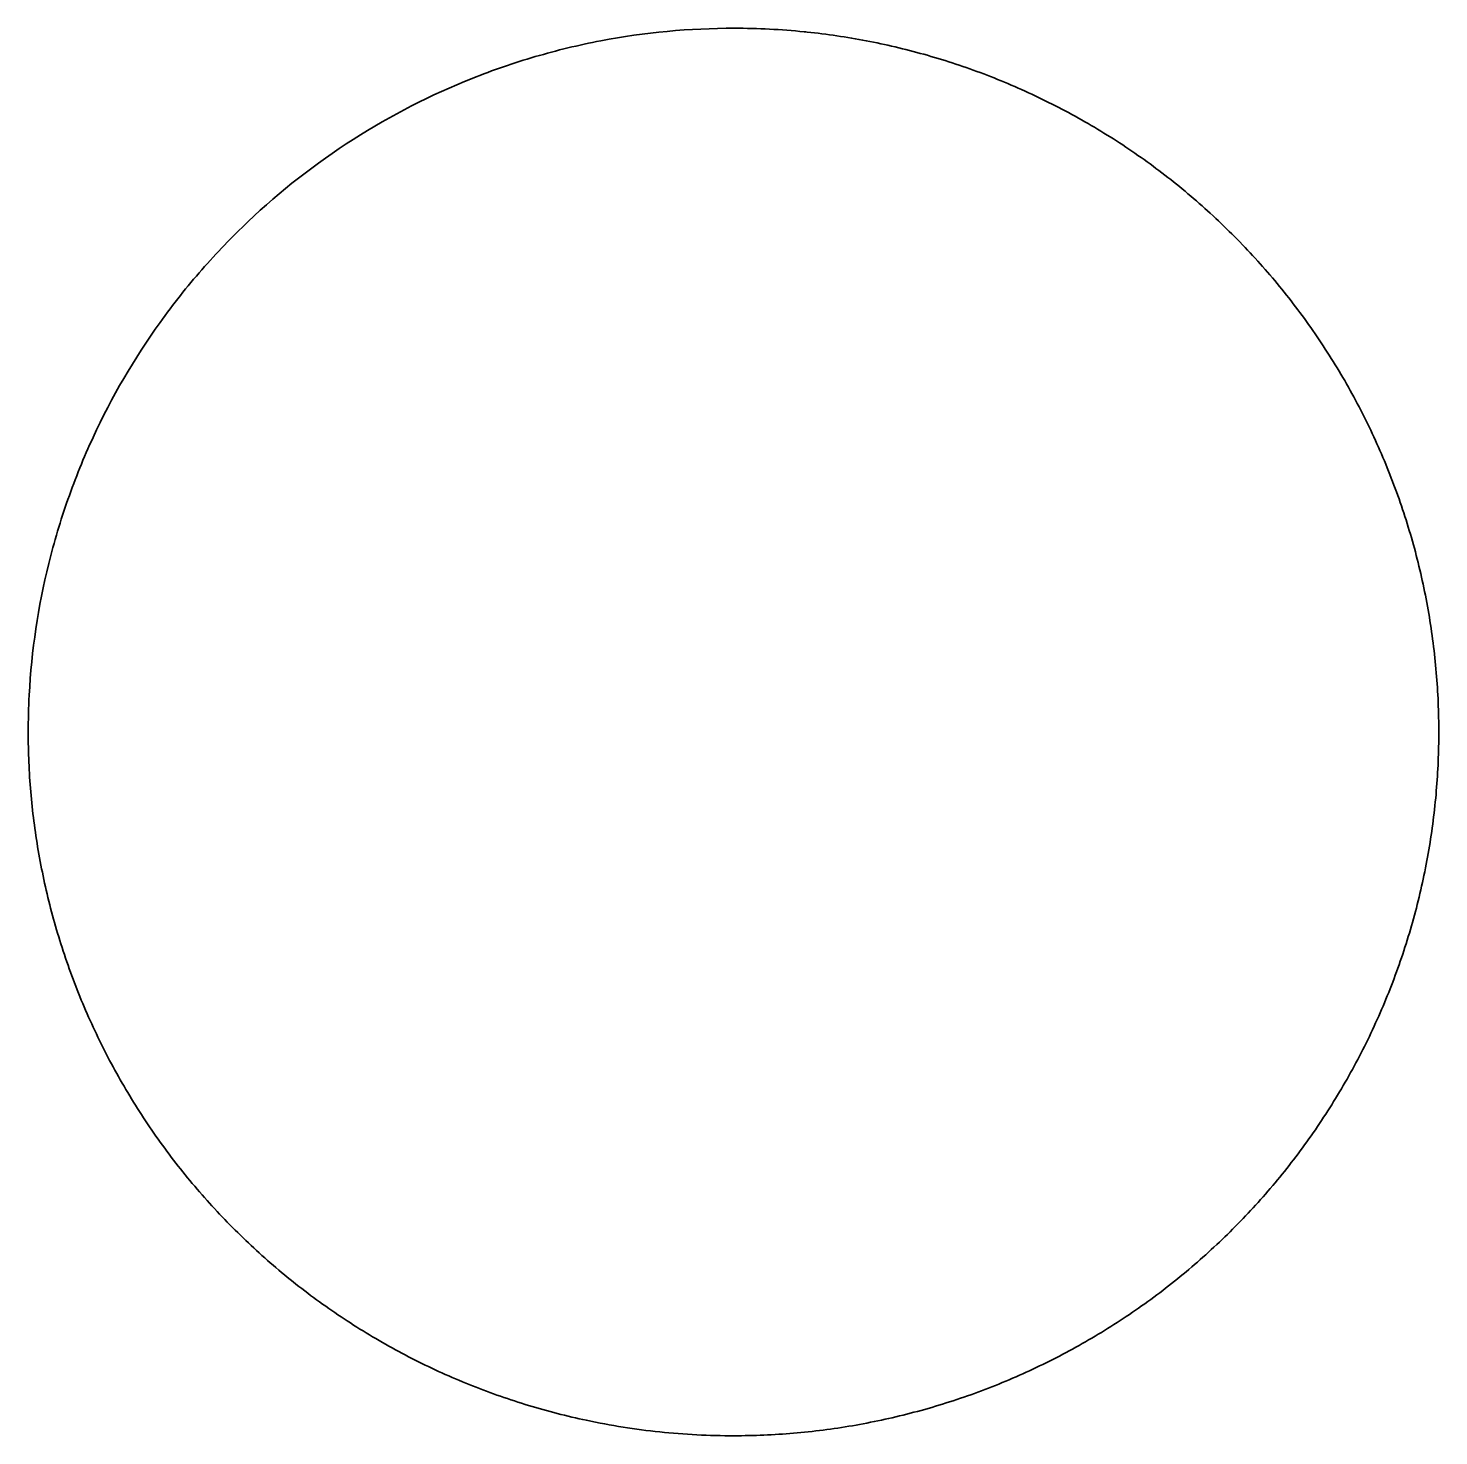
# Model space of a CAD drawing. Header units: millimetres. Extents: x 0 to 2561, y -987 to 790.
# Drawn here: x 809.85 to 846.85, y -782.81 to -745.89 of the extents above; entities that cross this region are included whole.
import ezdxf

# ---------------------------------------------------------------- set-up
doc = ezdxf.new("R2010")
doc.units = ezdxf.units.MM
doc.layers.add('Blocks', color=7, linetype='Continuous')
doc.layers.add('Blocks$Inner', color=7, linetype='Continuous', lineweight=25, true_color=0x007f00)
doc.layers.add('Blocks$Outline', color=7, linetype='Continuous', lineweight=35, true_color=0xff3f3f)

# ---------------------------------------------------------------- blocks, each defined once
blk = doc.blocks.new('Balcony Dining Bench Top')
at = {"layer": 'Blocks$Inner'}
blk.add_line((-393.671, 1.212), (-393.678, 1.137), dxfattribs=at)
for points, knots in [([(-375.311, 17.781), (-375.506, 17.781), (-375.7, 17.778), (-376.152, 17.764), (-376.415, 17.75), (-376.93, 17.712), (-377.196, 17.686), (-377.709, 17.626), (-377.973, 17.59), (-378.484, 17.508), (-378.742, 17.461), (-379.249, 17.358), (-379.502, 17.3), (-380.004, 17.176), (-380.254, 17.108), (-380.75, 16.962), (-380.996, 16.884), (-381.486, 16.718), (-381.73, 16.629), (-382.212, 16.442), (-382.456, 16.342), (-382.929, 16.135), (-383.172, 16.023), (-383.636, 15.796), (-383.874, 15.674), (-384.328, 15.427), (-384.557, 15.297), (-385, 15.031), (-385.221, 14.893), (-385.653, 14.609), (-385.866, 14.462), (-386.286, 14.16), (-386.493, 14.005), (-386.9, 13.685), (-387.102, 13.52), (-387.495, 13.184), (-387.691, 13.009), (-388.07, 12.656), (-388.261, 12.47), (-388.624, 12.102), (-388.808, 11.907), (-389.155, 11.524), (-389.328, 11.325), (-389.659, 10.927), (-389.821, 10.724), (-390.135, 10.312), (-390.288, 10.103), (-390.584, 9.679), (-390.728, 9.463), (-391.006, 9.027), (-391.141, 8.804), (-391.401, 8.357), (-391.528, 8.126), (-391.769, 7.668), (-391.888, 7.428), (-392.109, 6.96), (-392.218, 6.716), (-392.419, 6.239), (-392.516, 5.995), (-392.697, 5.51), (-392.782, 5.264), (-392.943, 4.771), (-393.017, 4.523), (-393.157, 4.025), (-393.221, 3.774), (-393.34, 3.27), (-393.394, 3.015), (-393.491, 2.507), (-393.535, 2.247), (-393.61, 1.735), (-393.644, 1.469), (-393.671, 1.212)], [89.221293, 89.221293, 89.221293, 89.221293, 89.807028, 89.807028, 90.588009, 90.588009, 91.36899, 91.36899, 92.150257, 92.150257, 92.931524, 92.931524, 93.712791, 93.712791, 94.494058, 94.494058, 95.275325, 95.275325, 96.056592, 96.056592, 96.837859, 96.837859, 97.619126, 97.619126, 98.40045, 98.40045, 99.181774, 99.181774, 99.963097, 99.963097, 100.744421, 100.744421, 101.525745, 101.525745, 102.307069, 102.307069, 103.088393, 103.088393, 103.869717, 103.869717, 104.650831, 104.650831, 105.431945, 105.431945, 106.21306, 106.21306, 106.994174, 106.994174, 107.775289, 107.775289, 108.556403, 108.556403, 109.337518, 109.337518, 110.118632, 110.118632, 110.899345, 110.899345, 111.680059, 111.680059, 112.460772, 112.460772, 113.241485, 113.241485, 114.022198, 114.022198, 114.802911, 114.802911, 115.583624, 115.583624, 116.364337, 116.364337, 116.364337, 116.364337]), ([(-356.951, -2.652), (-356.917, -2.333), (-356.891, -2.004), (-356.875, -1.683), (-356.858, -1.362), (-356.85, -1.029), (-356.85, -0.708), (-356.85, -0.449), (-356.856, -0.181), (-356.867, 0.077), (-356.878, 0.336), (-356.895, 0.599), (-356.917, 0.856), (-356.939, 1.114), (-356.967, 1.374), (-357, 1.63), (-357.032, 1.887), (-357.071, 2.143), (-357.114, 2.399), (-357.158, 2.654), (-357.207, 2.908), (-357.261, 3.161), (-357.315, 3.414), (-357.375, 3.668), (-357.44, 3.919), (-357.505, 4.169), (-357.576, 4.423), (-357.651, 4.67), (-357.727, 4.918), (-357.81, 5.172), (-357.895, 5.416), (-357.981, 5.66), (-358.075, 5.911), (-358.171, 6.151), (-358.267, 6.391), (-358.37, 6.634), (-358.476, 6.87), (-358.582, 7.106), (-358.693, 7.341), (-358.809, 7.572), (-358.925, 7.804), (-359.046, 8.033), (-359.171, 8.259), (-359.296, 8.485), (-359.426, 8.709), (-359.561, 8.93), (-359.696, 9.151), (-359.836, 9.37), (-359.98, 9.585), (-360.124, 9.8), (-360.275, 10.015), (-360.427, 10.224), (-360.58, 10.433), (-360.743, 10.645), (-360.904, 10.847), (-361.065, 11.049), (-361.237, 11.254), (-361.406, 11.449), (-361.576, 11.644), (-361.753, 11.838), (-361.931, 12.026), (-362.109, 12.213), (-362.292, 12.398), (-362.477, 12.578), (-362.663, 12.758), (-362.852, 12.934), (-363.045, 13.106), (-363.238, 13.278), (-363.435, 13.446), (-363.635, 13.609), (-363.835, 13.773), (-364.039, 13.933), (-364.246, 14.088), (-364.453, 14.243), (-364.666, 14.397), (-364.879, 14.543), (-365.092, 14.689), (-365.315, 14.835), (-365.534, 14.972), (-365.753, 15.109), (-365.982, 15.246), (-366.207, 15.374), (-366.431, 15.501), (-366.662, 15.626), (-366.892, 15.744), (-367.122, 15.862), (-367.355, 15.976), (-367.59, 16.084), (-367.824, 16.193), (-368.061, 16.296), (-368.3, 16.394), (-368.539, 16.492), (-368.78, 16.586), (-369.022, 16.674), (-369.265, 16.762), (-369.511, 16.846), (-369.757, 16.923), (-370.003, 17.001), (-370.255, 17.075), (-370.504, 17.142), (-370.753, 17.21), (-371.012, 17.274), (-371.264, 17.331), (-371.516, 17.387), (-371.777, 17.44), (-372.031, 17.486), (-372.285, 17.532), (-372.545, 17.574), (-372.8, 17.609), (-373.056, 17.644), (-373.314, 17.674), (-373.571, 17.699), (-373.828, 17.723), (-374.086, 17.742), (-374.343, 17.756), (-374.601, 17.769), (-374.86, 17.777), (-375.118, 17.78), (-375.175, 17.781), (-375.24, 17.781), (-375.311, 17.781)], [58.19558, 58.19558, 58.19558, 58.19558, 59.168157, 59.168157, 59.168157, 60.143986, 60.143986, 60.143986, 60.929281, 60.929281, 60.929281, 61.710362, 61.710362, 61.710362, 62.48867, 62.48867, 62.48867, 63.265602, 63.265602, 63.265602, 64.042531, 64.042531, 64.042531, 64.820833, 64.820833, 64.820833, 65.601905, 65.601905, 65.601905, 66.387187, 66.387187, 66.387187, 67.172464, 67.172464, 67.172464, 67.953532, 67.953532, 67.953532, 68.731835, 68.731835, 68.731835, 69.508767, 69.508767, 69.508767, 70.285704, 70.285704, 70.285704, 71.064017, 71.064017, 71.064017, 71.845105, 71.845105, 71.845105, 72.630406, 72.630406, 72.630406, 73.415842, 73.415842, 73.415842, 74.197076, 74.197076, 74.197076, 74.97555, 74.97555, 74.97555, 75.752658, 75.752658, 75.752658, 76.529774, 76.529774, 76.529774, 77.30827, 77.30827, 77.30827, 78.089542, 78.089542, 78.089542, 78.875029, 78.875029, 78.875029, 79.660875, 79.660875, 79.660875, 80.442519, 80.442519, 80.442519, 81.221403, 81.221403, 81.221403, 81.998921, 81.998921, 81.998921, 82.776448, 82.776448, 82.776448, 83.555357, 83.555357, 83.555357, 84.337042, 84.337042, 84.337042, 85.122944, 85.122944, 85.122944, 85.90925, 85.90925, 85.90925, 86.691348, 86.691348, 86.691348, 87.470682, 87.470682, 87.470682, 88.248648, 88.248648, 88.248648, 89.026619, 89.026619, 89.026619, 89.221293, 89.221293, 89.221293, 89.221293]), ([(-393.771, -0.692), (-393.772, -1.874), (-393.662, -3.044), (-393.33, -4.778), (-393.191, -5.354), (-392.861, -6.481), (-392.671, -7.033), (-392.024, -8.657), (-391.491, -9.698), (-390.22, -11.687), (-389.5, -12.607), (-388.299, -13.875), (-387.878, -14.279), (-386.996, -15.05), (-386.531, -15.418), (-385.102, -16.443), (-384.097, -17.029), (-382.51, -17.762), (-381.968, -17.982), (-380.858, -18.372), (-380.295, -18.54), (-378.596, -18.96), (-377.447, -19.132), (-375.955, -19.21), (-375.628, -19.219), (-375.3, -19.219)], [1.908452, 1.908452, 1.908452, 1.908452, 5.427211, 5.427211, 7.186591, 7.186591, 8.945971, 8.945971, 12.46473, 12.46473, 15.98349, 15.98349, 17.742869, 17.742869, 19.502249, 19.502249, 23.021009, 23.021009, 24.780388, 24.780388, 26.539768, 26.539768, 30.058527, 30.058527, 31.039347, 31.039347, 31.039347, 31.039347]), ([(-375.3, -19.219), (-375.228, -19.219), (-375.163, -19.219), (-375.106, -19.218), (-374.848, -19.215), (-374.581, -19.207), (-374.323, -19.193), (-374.065, -19.179), (-373.803, -19.159), (-373.546, -19.135), (-373.289, -19.11), (-373.031, -19.08), (-372.776, -19.044), (-372.52, -19.009), (-372.265, -18.968), (-372.011, -18.922), (-371.757, -18.876), (-371.503, -18.824), (-371.252, -18.767), (-371, -18.711), (-370.747, -18.648), (-370.498, -18.581), (-370.249, -18.513), (-369.997, -18.439), (-369.751, -18.362), (-369.504, -18.284), (-369.252, -18.198), (-369.009, -18.109), (-368.766, -18.021), (-368.517, -17.925), (-368.279, -17.826), (-368.04, -17.728), (-367.799, -17.622), (-367.565, -17.514), (-367.33, -17.405), (-367.097, -17.291), (-366.867, -17.173), (-366.637, -17.054), (-366.41, -16.931), (-366.185, -16.803), (-365.961, -16.675), (-365.739, -16.542), (-365.52, -16.405), (-365.301, -16.268), (-365.083, -16.125), (-364.87, -15.979), (-364.657, -15.832), (-364.443, -15.679), (-364.237, -15.524), (-364.03, -15.368), (-363.82, -15.203), (-363.62, -15.039), (-363.42, -14.875), (-363.217, -14.702), (-363.024, -14.529), (-362.831, -14.357), (-362.639, -14.178), (-362.453, -13.997), (-362.268, -13.817), (-362.085, -13.632), (-361.908, -13.444), (-361.73, -13.256), (-361.556, -13.064), (-361.386, -12.869), (-361.217, -12.673), (-361.051, -12.474), (-360.89, -12.272), (-360.728, -12.07), (-360.57, -11.863), (-360.417, -11.654), (-360.265, -11.445), (-360.114, -11.229), (-359.97, -11.014), (-359.826, -10.799), (-359.682, -10.573), (-359.548, -10.352), (-359.413, -10.131), (-359.279, -9.899), (-359.154, -9.673), (-359.029, -9.446), (-358.907, -9.213), (-358.792, -8.981), (-358.676, -8.75), (-358.565, -8.514), (-358.46, -8.278), (-358.354, -8.041), (-358.253, -7.802), (-358.158, -7.562), (-358.062, -7.321), (-357.972, -7.078), (-357.886, -6.834), (-357.801, -6.589), (-357.72, -6.342), (-357.645, -6.094), (-357.57, -5.846), (-357.499, -5.592), (-357.434, -5.341), (-357.37, -5.091), (-357.309, -4.83), (-357.255, -4.577), (-357.188, -4.262), (-357.127, -3.935), (-357.077, -3.617), (-357.027, -3.3), (-356.984, -2.972), (-356.951, -2.652)], [31.039347, 31.039347, 31.039347, 31.039347, 31.23454, 31.23454, 31.23454, 32.021245, 32.021245, 32.021245, 32.803736, 32.803736, 32.803736, 33.583455, 33.583455, 33.583455, 34.3618, 34.3618, 34.3618, 35.140144, 35.140144, 35.140144, 35.919864, 35.919864, 35.919864, 36.702356, 36.702356, 36.702356, 37.489064, 37.489064, 37.489064, 38.275878, 38.275878, 38.275878, 39.058467, 39.058467, 39.058467, 39.838275, 39.838275, 39.838275, 40.6167, 40.6167, 40.6167, 41.395118, 41.395118, 41.395118, 42.174907, 42.174907, 42.174907, 42.957465, 42.957465, 42.957465, 43.744237, 43.744237, 43.744237, 44.53078, 44.53078, 44.53078, 45.313093, 45.313093, 45.313093, 46.092619, 46.092619, 46.092619, 46.870759, 46.870759, 46.870759, 47.648888, 47.648888, 47.648888, 48.428384, 48.428384, 48.428384, 49.210648, 49.210648, 49.210648, 49.997123, 49.997123, 49.997123, 50.783164, 50.783164, 50.783164, 51.564977, 51.564977, 51.564977, 52.344005, 52.344005, 52.344005, 53.121647, 53.121647, 53.121647, 53.899279, 53.899279, 53.899279, 54.678278, 54.678278, 54.678278, 55.460044, 55.460044, 55.460044, 56.246021, 56.246021, 56.246021, 57.221879, 57.221879, 57.221879, 58.19558, 58.19558, 58.19558, 58.19558])]:
    blk.add_open_spline(points, degree=3, knots=knots, dxfattribs=at)
blk.add_open_spline([(-393.678, 1.137), (-393.739, 0.529), (-393.77, -0.081), (-393.771, -0.692)], degree=3, dxfattribs=at)
at = {"layer": 'Blocks$Outline'}
blk.add_open_spline([(-393.678, 1.137), (-393.676, 1.162), (-393.673, 1.187), (-393.671, 1.212), (-393.644, 1.469), (-393.61, 1.735), (-393.535, 2.247), (-393.491, 2.507), (-393.394, 3.015), (-393.34, 3.27), (-393.221, 3.774), (-393.157, 4.025), (-393.017, 4.523), (-392.943, 4.771), (-392.782, 5.264), (-392.697, 5.51), (-392.516, 5.995), (-392.419, 6.239), (-392.218, 6.716), (-392.109, 6.96), (-391.888, 7.428), (-391.769, 7.668), (-391.528, 8.126), (-391.401, 8.357), (-391.141, 8.804), (-391.006, 9.027), (-390.728, 9.463), (-390.584, 9.679), (-390.288, 10.103), (-390.135, 10.312), (-389.821, 10.724), (-389.659, 10.927), (-389.328, 11.325), (-389.155, 11.524), (-388.808, 11.907), (-388.624, 12.102), (-388.261, 12.47), (-388.07, 12.656), (-387.691, 13.009), (-387.495, 13.184), (-387.102, 13.52), (-386.9, 13.685), (-386.493, 14.005), (-386.286, 14.16), (-385.866, 14.462), (-385.653, 14.609), (-385.221, 14.893), (-385, 15.031), (-384.557, 15.297), (-384.328, 15.427), (-383.874, 15.674), (-383.636, 15.796), (-383.172, 16.023), (-382.929, 16.135), (-382.456, 16.342), (-382.212, 16.442), (-381.73, 16.629), (-381.486, 16.718), (-380.996, 16.884), (-380.75, 16.962), (-380.254, 17.108), (-380.004, 17.176), (-379.502, 17.3), (-379.249, 17.358), (-378.742, 17.461), (-378.484, 17.508), (-377.973, 17.59), (-377.709, 17.626), (-377.196, 17.686), (-376.93, 17.712), (-376.415, 17.75), (-376.152, 17.764), (-375.7, 17.778), (-375.506, 17.781), (-375.311, 17.781), (-375.24, 17.781), (-375.175, 17.781), (-375.118, 17.78), (-374.86, 17.777), (-374.601, 17.769), (-374.343, 17.756), (-374.086, 17.742), (-373.828, 17.723), (-373.571, 17.699), (-373.314, 17.674), (-373.056, 17.644), (-372.8, 17.609), (-372.545, 17.574), (-372.285, 17.532), (-372.031, 17.486), (-371.777, 17.44), (-371.516, 17.387), (-371.264, 17.331), (-371.012, 17.274), (-370.753, 17.21), (-370.504, 17.142), (-370.255, 17.075), (-370.003, 17.001), (-369.757, 16.923), (-369.511, 16.846), (-369.265, 16.762), (-369.022, 16.674), (-368.78, 16.586), (-368.539, 16.492), (-368.3, 16.394), (-368.061, 16.296), (-367.824, 16.193), (-367.59, 16.084), (-367.355, 15.976), (-367.122, 15.862), (-366.892, 15.744), (-366.662, 15.626), (-366.431, 15.501), (-366.207, 15.374), (-365.982, 15.246), (-365.753, 15.109), (-365.534, 14.972), (-365.315, 14.835), (-365.092, 14.689), (-364.879, 14.543), (-364.666, 14.397), (-364.453, 14.243), (-364.246, 14.088), (-364.039, 13.933), (-363.835, 13.773), (-363.635, 13.609), (-363.435, 13.446), (-363.238, 13.278), (-363.045, 13.106), (-362.852, 12.934), (-362.663, 12.758), (-362.477, 12.578), (-362.292, 12.398), (-362.109, 12.213), (-361.931, 12.026), (-361.753, 11.838), (-361.576, 11.644), (-361.406, 11.449), (-361.237, 11.254), (-361.065, 11.049), (-360.904, 10.847), (-360.743, 10.645), (-360.58, 10.433), (-360.427, 10.224), (-360.275, 10.015), (-360.124, 9.8), (-359.98, 9.585), (-359.836, 9.37), (-359.696, 9.151), (-359.561, 8.93), (-359.426, 8.709), (-359.296, 8.485), (-359.171, 8.259), (-359.046, 8.033), (-358.925, 7.804), (-358.809, 7.572), (-358.693, 7.341), (-358.582, 7.106), (-358.476, 6.87), (-358.37, 6.634), (-358.267, 6.391), (-358.171, 6.151), (-358.075, 5.911), (-357.981, 5.66), (-357.895, 5.416), (-357.81, 5.172), (-357.727, 4.918), (-357.651, 4.67), (-357.576, 4.423), (-357.505, 4.169), (-357.44, 3.919), (-357.375, 3.668), (-357.315, 3.414), (-357.261, 3.161), (-357.207, 2.908), (-357.158, 2.654), (-357.114, 2.399), (-357.071, 2.143), (-357.032, 1.887), (-357, 1.63), (-356.967, 1.374), (-356.939, 1.114), (-356.917, 0.856), (-356.895, 0.599), (-356.878, 0.336), (-356.867, 0.077), (-356.856, -0.181), (-356.85, -0.449), (-356.85, -0.708), (-356.85, -1.029), (-356.858, -1.362), (-356.875, -1.683), (-356.891, -2.004), (-356.917, -2.333), (-356.951, -2.652), (-356.984, -2.972), (-357.027, -3.3), (-357.077, -3.617), (-357.127, -3.935), (-357.188, -4.262), (-357.255, -4.577), (-357.309, -4.83), (-357.37, -5.091), (-357.434, -5.341), (-357.499, -5.592), (-357.57, -5.846), (-357.645, -6.094), (-357.72, -6.342), (-357.801, -6.589), (-357.886, -6.834), (-357.972, -7.078), (-358.062, -7.321), (-358.158, -7.562), (-358.253, -7.802), (-358.354, -8.041), (-358.46, -8.278), (-358.565, -8.514), (-358.676, -8.75), (-358.792, -8.981), (-358.907, -9.213), (-359.029, -9.446), (-359.154, -9.673), (-359.279, -9.899), (-359.413, -10.131), (-359.548, -10.352), (-359.682, -10.573), (-359.826, -10.799), (-359.97, -11.014), (-360.114, -11.229), (-360.265, -11.445), (-360.417, -11.654), (-360.57, -11.863), (-360.728, -12.07), (-360.89, -12.272), (-361.051, -12.474), (-361.217, -12.673), (-361.386, -12.869), (-361.556, -13.064), (-361.73, -13.256), (-361.908, -13.444), (-362.085, -13.632), (-362.268, -13.817), (-362.453, -13.997), (-362.639, -14.178), (-362.831, -14.357), (-363.024, -14.529), (-363.217, -14.702), (-363.42, -14.875), (-363.62, -15.039), (-363.82, -15.203), (-364.03, -15.368), (-364.237, -15.524), (-364.443, -15.679), (-364.657, -15.832), (-364.87, -15.979), (-365.083, -16.125), (-365.301, -16.268), (-365.52, -16.405), (-365.739, -16.542), (-365.961, -16.675), (-366.185, -16.803), (-366.41, -16.931), (-366.637, -17.054), (-366.867, -17.173), (-367.097, -17.291), (-367.33, -17.405), (-367.565, -17.514), (-367.799, -17.622), (-368.04, -17.728), (-368.279, -17.826), (-368.517, -17.925), (-368.766, -18.021), (-369.009, -18.109), (-369.252, -18.198), (-369.504, -18.284), (-369.751, -18.362), (-369.997, -18.439), (-370.249, -18.513), (-370.498, -18.581), (-370.747, -18.648), (-371, -18.711), (-371.252, -18.767), (-371.503, -18.824), (-371.757, -18.876), (-372.011, -18.922), (-372.265, -18.968), (-372.52, -19.009), (-372.776, -19.044), (-373.031, -19.08), (-373.289, -19.11), (-373.546, -19.135), (-373.803, -19.159), (-374.065, -19.179), (-374.323, -19.193), (-374.581, -19.207), (-374.848, -19.215), (-375.106, -19.218), (-375.163, -19.219), (-375.228, -19.219), (-375.3, -19.219), (-375.628, -19.219), (-375.955, -19.21), (-377.447, -19.132), (-378.596, -18.96), (-380.295, -18.54), (-380.858, -18.372), (-381.968, -17.982), (-382.51, -17.762), (-384.097, -17.029), (-385.102, -16.443), (-386.531, -15.418), (-386.996, -15.05), (-387.878, -14.279), (-388.299, -13.875), (-389.5, -12.607), (-390.22, -11.687), (-391.491, -9.698), (-392.024, -8.657), (-392.671, -7.033), (-392.861, -6.481), (-393.191, -5.354), (-393.33, -4.778), (-393.662, -3.044), (-393.772, -1.874), (-393.771, -0.692), (-393.77, -0.081), (-393.739, 0.529), (-393.678, 1.137)], degree=3, knots=[-116.440023, -116.440023, -116.440023, -116.440023, -116.364337, -116.364337, -116.364337, -115.583624, -115.583624, -114.802911, -114.802911, -114.022198, -114.022198, -113.241485, -113.241485, -112.460772, -112.460772, -111.680059, -111.680059, -110.899345, -110.899345, -110.118632, -110.118632, -109.337518, -109.337518, -108.556403, -108.556403, -107.775289, -107.775289, -106.994174, -106.994174, -106.21306, -106.21306, -105.431945, -105.431945, -104.650831, -104.650831, -103.869717, -103.869717, -103.088393, -103.088393, -102.307069, -102.307069, -101.525745, -101.525745, -100.744421, -100.744421, -99.963097, -99.963097, -99.181774, -99.181774, -98.40045, -98.40045, -97.619126, -97.619126, -96.837859, -96.837859, -96.056592, -96.056592, -95.275325, -95.275325, -94.494058, -94.494058, -93.712791, -93.712791, -92.931524, -92.931524, -92.150257, -92.150257, -91.36899, -91.36899, -90.588009, -90.588009, -89.807028, -89.807028, -89.221293, -89.221293, -89.221293, -89.026619, -89.026619, -89.026619, -88.248648, -88.248648, -88.248648, -87.470682, -87.470682, -87.470682, -86.691348, -86.691348, -86.691348, -85.90925, -85.90925, -85.90925, -85.122944, -85.122944, -85.122944, -84.337042, -84.337042, -84.337042, -83.555357, -83.555357, -83.555357, -82.776448, -82.776448, -82.776448, -81.998921, -81.998921, -81.998921, -81.221403, -81.221403, -81.221403, -80.442519, -80.442519, -80.442519, -79.660875, -79.660875, -79.660875, -78.875029, -78.875029, -78.875029, -78.089542, -78.089542, -78.089542, -77.30827, -77.30827, -77.30827, -76.529774, -76.529774, -76.529774, -75.752658, -75.752658, -75.752658, -74.97555, -74.97555, -74.97555, -74.197076, -74.197076, -74.197076, -73.415842, -73.415842, -73.415842, -72.630406, -72.630406, -72.630406, -71.845105, -71.845105, -71.845105, -71.064017, -71.064017, -71.064017, -70.285704, -70.285704, -70.285704, -69.508767, -69.508767, -69.508767, -68.731835, -68.731835, -68.731835, -67.953532, -67.953532, -67.953532, -67.172464, -67.172464, -67.172464, -66.387187, -66.387187, -66.387187, -65.601905, -65.601905, -65.601905, -64.820833, -64.820833, -64.820833, -64.042531, -64.042531, -64.042531, -63.265602, -63.265602, -63.265602, -62.48867, -62.48867, -62.48867, -61.710362, -61.710362, -61.710362, -60.929281, -60.929281, -60.929281, -60.143986, -60.143986, -60.143986, -59.168157, -59.168157, -59.168157, -58.19558, -58.19558, -58.19558, -57.221879, -57.221879, -57.221879, -56.246021, -56.246021, -56.246021, -55.460044, -55.460044, -55.460044, -54.678278, -54.678278, -54.678278, -53.899279, -53.899279, -53.899279, -53.121647, -53.121647, -53.121647, -52.344005, -52.344005, -52.344005, -51.564977, -51.564977, -51.564977, -50.783164, -50.783164, -50.783164, -49.997123, -49.997123, -49.997123, -49.210648, -49.210648, -49.210648, -48.428384, -48.428384, -48.428384, -47.648888, -47.648888, -47.648888, -46.870759, -46.870759, -46.870759, -46.092619, -46.092619, -46.092619, -45.313093, -45.313093, -45.313093, -44.53078, -44.53078, -44.53078, -43.744237, -43.744237, -43.744237, -42.957465, -42.957465, -42.957465, -42.174907, -42.174907, -42.174907, -41.395118, -41.395118, -41.395118, -40.6167, -40.6167, -40.6167, -39.838275, -39.838275, -39.838275, -39.058467, -39.058467, -39.058467, -38.275878, -38.275878, -38.275878, -37.489064, -37.489064, -37.489064, -36.702356, -36.702356, -36.702356, -35.919864, -35.919864, -35.919864, -35.140144, -35.140144, -35.140144, -34.3618, -34.3618, -34.3618, -33.583455, -33.583455, -33.583455, -32.803736, -32.803736, -32.803736, -32.021245, -32.021245, -32.021245, -31.23454, -31.23454, -31.23454, -31.039347, -31.039347, -31.039347, -30.058527, -30.058527, -26.539768, -26.539768, -24.780388, -24.780388, -23.021009, -23.021009, -19.502249, -19.502249, -17.742869, -17.742869, -15.98349, -15.98349, -12.46473, -12.46473, -8.945971, -8.945971, -7.186591, -7.186591, -5.427211, -5.427211, -1.908452, -1.908452, -1.908452, -0.075694, -0.075694, -0.075694, -0.075694], dxfattribs=at)

msp = doc.modelspace()

# ---------------------------------------------------------------- block references
at = {"layer": 'Blocks', "rotation": 270.0000000000012}
msp.add_blockref('Balcony Dining Bench Top', (829.065, -1139.658), dxfattribs=at)

doc.saveas('drawing.dxf')
